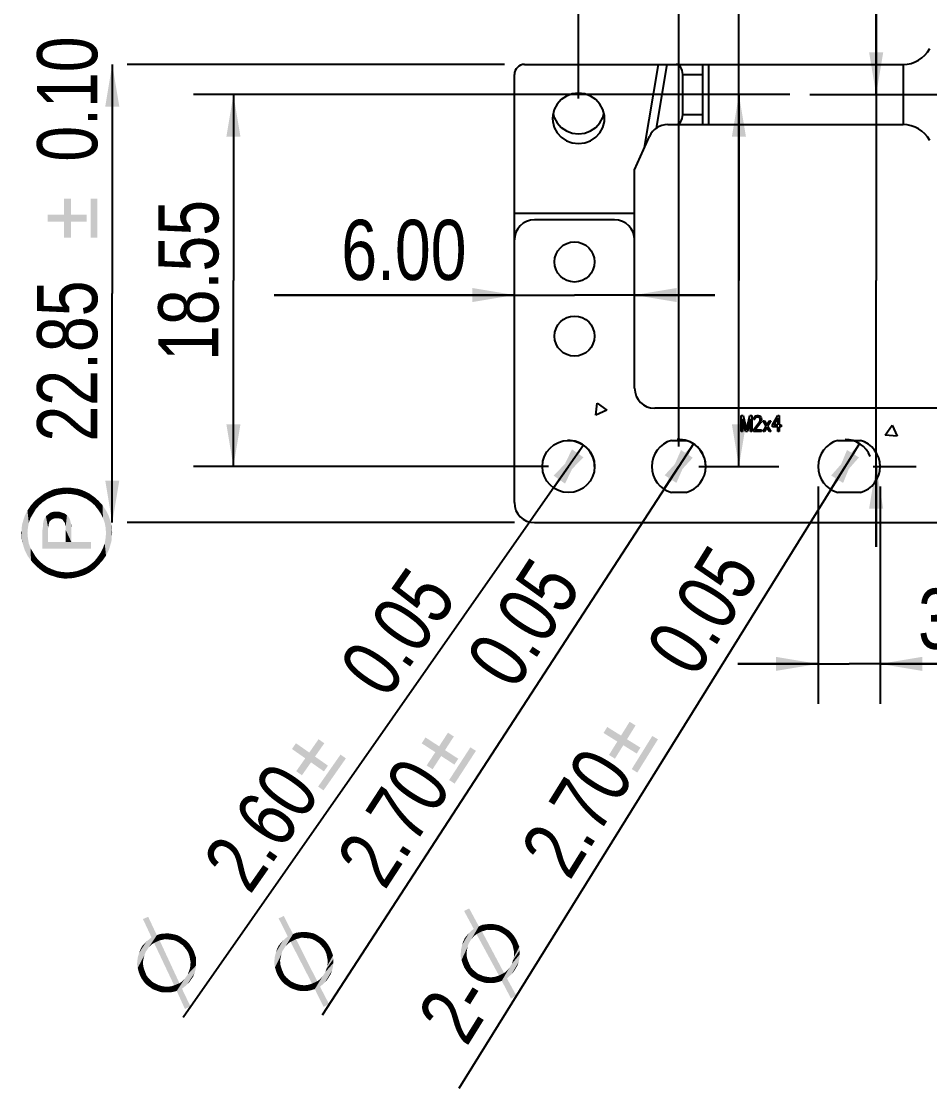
# Model space of a CAD drawing. Header units: millimetres. Extents: x 0 to 420, y 0 to 297.
# Drawn here: x 274.2 to 319.6, y 109.4 to 162.6 of the extents above; entities that cross this region are included whole.
import ezdxf
from ezdxf.enums import TextEntityAlignment as Align

# ---------------------------------------------------------------- set-up
doc = ezdxf.new("R2010")
doc.units = ezdxf.units.MM
doc.header["$LTSCALE"] = 23.1
doc.linetypes.add('CENTER', pattern=[0.6, 0.375, -0.075, 0.075, -0.075])
doc.layers.get('0').update_dxf_attribs({"linetype": 'CONTINUOUS'})
doc.layers.add('02___PRT_ALL_AXES', color=7, linetype='CONTINUOUS')
doc.layers.add('ASSEM_MEM', color=7, linetype='CONTINUOUS')
doc.styles.get("Standard").update_dxf_attribs({"font": 'txt', "width": 0.8})
doc.dimstyles.new('DIMSTYLE_1', dxfattribs={"dimtxt": 3, "dimasz": 2.1, "dimexe": 2, "dimexo": 1, "dimgap": 0.75, "dimtad": 1, "dimzin": 0, "dimdsep": 46, "dimtxsty": 'STANDARD', "dimblk": '_FILLED', "dimblk1": '_FILLED', "dimblk2": '_FILLED', "dimcen": 0.09, "dimazin": 0, "dimtol": 1, "dimtp": 0.05, "dimtm": 0.05, "dimtfac": 1, "dimtofl": 0, "dimtmove": 0, "dimatfit": 3, "dimldrblk": '_FILLED', "dimfxl": 1, "dimtolj": 1, "dimtzin": 0, "dimarcsym": 0})
doc.dimstyles.new('DIMSTYLE_2', dxfattribs={"dimtxt": 3, "dimasz": 2.1, "dimexe": 2, "dimexo": 1, "dimgap": 0.75, "dimtad": 1, "dimzin": 0, "dimdsep": 46, "dimtxsty": 'STANDARD', "dimblk": '_FILLED', "dimblk1": '_FILLED', "dimblk2": '_FILLED', "dimcen": 0.09, "dimazin": 0, "dimtp": 0.01, "dimtm": 0.01, "dimtfac": 1, "dimtofl": 0, "dimtmove": 0, "dimatfit": 3, "dimldrblk": '_FILLED', "dimfxl": 1, "dimtolj": 1, "dimtzin": 0, "dimarcsym": 0})
doc.dimstyles.new('DIMSTYLE_3', dxfattribs={"dimtxt": 3, "dimasz": 2.1, "dimexe": 2, "dimexo": 1, "dimgap": 0.75, "dimtad": 1, "dimzin": 0, "dimdsep": 46, "dimtxsty": 'STANDARD', "dimblk": '_FILLED', "dimblk1": '_FILLED', "dimblk2": '_FILLED', "dimcen": 0.09, "dimazin": 0, "dimtol": 1, "dimtp": 0.1, "dimtm": 0.1, "dimtfac": 1, "dimtofl": 0, "dimtmove": 0, "dimatfit": 3, "dimldrblk": '_FILLED', "dimfxl": 1, "dimtolj": 1, "dimtzin": 0, "dimarcsym": 0})
doc.dimstyles.new('DIMSTYLE_5', dxfattribs={"dimtxt": 3, "dimasz": 2.1, "dimexe": 2, "dimexo": 1, "dimtad": 1, "dimzin": 0, "dimdsep": 46, "dimtxsty": 'STANDARD', "dimblk": '_FILLED', "dimblk1": '_FILLED', "dimblk2": '_FILLED', "dimcen": 0.09, "dimazin": 0, "dimtol": 1, "dimtp": 0.05, "dimtm": 0.05, "dimtfac": 1, "dimtmove": 0, "dimatfit": 2, "dimldrblk": '_FILLED', "dimfxl": 1, "dimtolj": 1, "dimtzin": 0, "dimarcsym": 0})

# ---------------------------------------------------------------- blocks, each defined once
blk = doc.blocks.new('_FILLED')
at = {"color": 0, "linetype": 'BYBLOCK'}
blk.add_solid([(0, 0), (-1, 0.167), (-1, -0.167)], dxfattribs=at)
blk = doc.blocks.new('*D40')
at = {"color": 7, "linetype": 'CONTINUOUS'}
for p, q in [((302.289, 141.444), (301.544, 140.379)), ((301.544, 140.379), (282.307, 112.907)), ((300.798, 139.314), (301.544, 140.379))]:
    blk.add_line(p, q, dxfattribs=at)
at = {"color": 7, "linetype": 'CONTINUOUS', "xscale": 2.1, "yscale": 2.1, "zscale": 2.1}
for p, rotation in [((302.289, 141.444), 54.9996198081), ((300.798, 139.314), 234.9996198081)]:
    blk.add_blockref('_FILLED', p, dxfattribs=dict(at, rotation=rotation))
at = {"color": 7, "linetype": 'CONTINUOUS', "width": 0.8}
for s, p in [('0.05', (296.034, 133.818)), ('2.60', (289.229, 124.1))]:
    blk.add_text(s, height=3, rotation=54.9996, dxfattribs=at).set_placement(p, align=Align.RIGHT)
blk = doc.blocks.new('*D41')
at = {"color": 7, "linetype": 'CONTINUOUS'}
for p, q in [((307.78, 141.511), (307.044, 140.379)), ((307.044, 140.379), (289.243, 113.011)), ((306.307, 139.247), (307.044, 140.379))]:
    blk.add_line(p, q, dxfattribs=at)
at = {"color": 7, "linetype": 'CONTINUOUS', "xscale": 2.1, "yscale": 2.1, "zscale": 2.1}
for p, rotation in [((307.78, 141.511), 56.9590707944), ((306.307, 139.247), 236.9590707944)]:
    blk.add_blockref('_FILLED', p, dxfattribs=dict(at, rotation=rotation))
at = {"color": 7, "linetype": 'CONTINUOUS', "width": 0.8}
for s, p in [('0.05', (302.246, 134.379)), ('2.70', (295.777, 124.433))]:
    blk.add_text(s, height=3, rotation=56.9591, dxfattribs=at).set_placement(p, align=Align.RIGHT)
blk = doc.blocks.new('*D42')
at = {"color": 7, "linetype": 'CONTINUOUS'}
for p, q in [((316.056, 141.526), (315.344, 140.379)), ((315.344, 140.379), (296.067, 109.35)), ((314.631, 139.232), (315.344, 140.379))]:
    blk.add_line(p, q, dxfattribs=at)
at = {"color": 7, "linetype": 'CONTINUOUS', "xscale": 2.1, "yscale": 2.1, "zscale": 2.1}
for p, rotation in [((316.056, 141.526), 58.1492938046), ((314.631, 139.232), 238.1492938045)]:
    blk.add_blockref('_FILLED', p, dxfattribs=dict(at, rotation=rotation))
at = {"color": 7, "linetype": 'CONTINUOUS', "width": 0.8}
for s, p in [('0.05', (311.157, 135.061)), ('2.70', (304.896, 124.983)), ('2-', (297.963, 113.823))]:
    blk.add_text(s, height=3, rotation=58.1493, dxfattribs=at).set_placement(p, align=Align.RIGHT)
blk = doc.blocks.new('*D43')
at = {"color": 7, "linetype": 'CONTINUOUS'}
for p, q in [((313.994, 139.379), (313.994, 128.534)), ((317.094, 139.379), (317.094, 128.534)), ((313.994, 130.534), (309.994, 130.534)), ((309.994, 130.534), (315.544, 130.534)), ((328.587, 130.534), (315.544, 130.534)), ((317.094, 130.534), (328.587, 130.534))]:
    blk.add_line(p, q, dxfattribs=at)
at = {"color": 7, "linetype": 'CONTINUOUS', "xscale": 2.1, "yscale": 2.1, "zscale": 2.1}
blk.add_blockref('_FILLED', (313.994, 130.534), dxfattribs=at)
at = {"color": 7, "linetype": 'CONTINUOUS', "xscale": 2.1, "yscale": 2.1, "zscale": 2.1, "rotation": 180}
blk.add_blockref('_FILLED', (317.094, 130.534), dxfattribs=at)
at = {"color": 7, "linetype": 'CONTINUOUS', "insert": (318.987, 134.284), "char_height": 3, "width": 9.6, "attachment_point": 1, "line_spacing_factor": 0.9}
blk.add_mtext('3.10', dxfattribs=at)
blk = doc.blocks.new('*D44')
at = {"color": 7, "linetype": 'CONTINUOUS'}
for p, q in [((298.844, 148.929), (286.852, 148.929)), ((286.852, 148.929), (301.844, 148.929)), ((308.844, 148.929), (301.844, 148.929)), ((304.844, 148.929), (308.844, 148.929))]:
    blk.add_line(p, q, dxfattribs=at)
at = {"color": 7, "linetype": 'CONTINUOUS', "xscale": 2.1, "yscale": 2.1, "zscale": 2.1}
blk.add_blockref('_FILLED', (298.844, 148.929), dxfattribs=at)
at = {"color": 7, "linetype": 'CONTINUOUS', "xscale": 2.1, "yscale": 2.1, "zscale": 2.1, "rotation": 180}
blk.add_blockref('_FILLED', (304.844, 148.929), dxfattribs=at)
at = {"color": 7, "linetype": 'CONTINUOUS', "insert": (296.452, 152.679), "char_height": 3, "width": 9.6, "attachment_point": 3, "line_spacing_factor": 0.9}
blk.add_mtext('6.00', dxfattribs=at)
blk = doc.blocks.new('*D45')
at = {"color": 7, "linetype": 'CONTINUOUS'}
for p, q in [((278.777, 160.429), (278.777, 149.004)), ((298.344, 160.429), (279.527, 160.429)), ((278.777, 137.579), (278.777, 149.004)), ((298.844, 137.579), (279.527, 137.579))]:
    blk.add_line(p, q, dxfattribs=at)
at = {"color": 7, "linetype": 'CONTINUOUS', "xscale": 2.1, "yscale": 2.1, "zscale": 2.1}
for p, rotation in [((278.777, 160.429), 90), ((278.777, 137.579), 270)]:
    blk.add_blockref('_FILLED', p, dxfattribs=dict(at, rotation=rotation))
at = {"color": 7, "linetype": 'CONTINUOUS', "width": 0.8}
for s, p in [('0.10', (278.027, 158.702)), ('22.85', (278.027, 145.638))]:
    blk.add_text(s, height=3, rotation=90, dxfattribs=at).set_placement(p, align=Align.CENTER)
blk = doc.blocks.new('*D46')
at = {"color": 7, "linetype": 'CONTINUOUS'}
for p, q in [((312.583, 158.929), (282.822, 158.929)), ((284.822, 158.929), (284.822, 149.654)), ((284.822, 140.379), (284.822, 149.654)), ((300.544, 140.379), (282.822, 140.379))]:
    blk.add_line(p, q, dxfattribs=at)
at = {"color": 7, "linetype": 'CONTINUOUS', "xscale": 2.1, "yscale": 2.1, "zscale": 2.1}
for p, rotation in [((284.822, 158.929), 90), ((284.822, 140.379), 270)]:
    blk.add_blockref('_FILLED', p, dxfattribs=dict(at, rotation=rotation))
at = {"color": 7, "linetype": 'CONTINUOUS', "insert": (281.072, 149.654), "char_height": 3, "width": 12, "attachment_point": 2, "rotation": 90, "line_spacing_factor": 0.9}
blk.add_mtext('18.55', dxfattribs=at)
blk = doc.blocks.new('*D47')
at = {"color": 7, "linetype": 'CONTINUOUS'}
for p, q in [((302.044, 158.738), (302.044, 167.725)), ((307.044, 141.379), (307.044, 167.725)), ((304.544, 165.725), (274.739, 165.725)), ((302.044, 165.725), (304.544, 165.725)), ((307.044, 165.725), (304.544, 165.725))]:
    blk.add_line(p, q, dxfattribs=at)
at = {"color": 7, "linetype": 'CONTINUOUS', "xscale": 2.1, "yscale": 2.1, "zscale": 2.1, "rotation": 180}
blk.add_blockref('_FILLED', (302.044, 165.725), dxfattribs=at)
at = {"color": 7, "linetype": 'CONTINUOUS', "xscale": 2.1, "yscale": 2.1, "zscale": 2.1}
blk.add_blockref('_FILLED', (307.044, 165.725), dxfattribs=at)
at = {"color": 7, "linetype": 'CONTINUOUS', "width": 0.8}
for s, p in [('5.00', (287.965, 166.475)), ('0.05', (299.829, 166.475))]:
    blk.add_text(s, height=3, dxfattribs=at).set_placement(p, align=Align.RIGHT)
blk = doc.blocks.new('*D48')
at = {"color": 7, "linetype": 'CONTINUOUS'}
for p, q in [((310.047, 149.654), (310.047, 199.08)), ((312.583, 158.929), (308.047, 158.929)), ((310.047, 158.929), (310.047, 149.654)), ((310.047, 140.379), (310.047, 149.654)), ((308.044, 140.379), (312.047, 140.379))]:
    blk.add_line(p, q, dxfattribs=at)
at = {"color": 7, "linetype": 'CONTINUOUS', "xscale": 2.1, "yscale": 2.1, "zscale": 2.1}
for p, rotation in [((310.047, 158.929), 90), ((310.047, 140.379), 270)]:
    blk.add_blockref('_FILLED', p, dxfattribs=dict(at, rotation=rotation))
at = {"color": 7, "linetype": 'CONTINUOUS', "width": 0.8}
for s, p in [('0.05', (309.297, 189.48)), ('18.55', (309.297, 175.216))]:
    blk.add_text(s, height=3, rotation=90, dxfattribs=at).set_placement(p)
blk = doc.blocks.new('*D49')
at = {"color": 7, "linetype": 'CONTINUOUS'}
for p, q in [((316.896, 158.929), (316.896, 183.151)), ((316.896, 183.151), (316.896, 149.654)), ((316.896, 136.379), (316.896, 149.654)), ((316.744, 140.379), (318.896, 140.379)), ((316.896, 140.379), (316.896, 136.379))]:
    blk.add_line(p, q, dxfattribs=at)
at = {"color": 7, "linetype": 'CONTINUOUS', "xscale": 2.1, "yscale": 2.1, "zscale": 2.1}
for p, rotation in [((316.896, 158.929), 270), ((316.896, 140.379), 90)]:
    blk.add_blockref('_FILLED', p, dxfattribs=dict(at, rotation=rotation))
at = {"color": 7, "linetype": 'CONTINUOUS', "insert": (313.146, 171.151), "char_height": 3, "width": 12, "attachment_point": 1, "rotation": 90, "line_spacing_factor": 0.9}
blk.add_mtext('18.55', dxfattribs=at)
blk = doc.blocks.new('*D50')
at = {"color": 7, "linetype": 'CONTINUOUS'}
for p, q in [((323.181, 149.654), (323.181, 183.316)), ((323.181, 158.929), (323.181, 149.654)), ((323.181, 140.379), (323.181, 149.654)), ((322.044, 140.379), (325.181, 140.379))]:
    blk.add_line(p, q, dxfattribs=at)
at = {"color": 7, "linetype": 'CONTINUOUS', "xscale": 2.1, "yscale": 2.1, "zscale": 2.1}
for p, rotation in [((323.181, 158.929), 90), ((323.181, 140.379), 270)]:
    blk.add_blockref('_FILLED', p, dxfattribs=dict(at, rotation=rotation))
at = {"color": 7, "linetype": 'CONTINUOUS', "insert": (319.431, 171.316), "char_height": 3, "width": 12, "attachment_point": 1, "rotation": 90, "line_spacing_factor": 0.9}
blk.add_mtext('18.55', dxfattribs=at)

msp = doc.modelspace()

# ---------------------------------------------------------------- linework, layer by layer
at = {"color": 7, "linetype": 'CONTINUOUS'}
for centre, radius, start, end in [((301.544, 140.379), 1.3, 0, 92.5682), ((307.044, 140.379), 1.35, 0, 93.4879), ((315.344, 140.379), 1.35, 21.6204, 90)]:
    msp.add_arc(centre, radius, start, end, dxfattribs=at)
for points in [[(276.363, 152.93), (276.363, 153.74), (276.713, 151.791)], [(276.713, 152.58), (276.713, 151.791), (276.363, 153.74)], [(276.713, 152.93), (276.713, 152.58), (276.363, 153.74)], [(276.713, 152.93), (276.363, 153.74), (276.713, 153.74)], [(277.699, 153.74), (278.027, 151.791), (277.699, 151.791)], [(278.027, 151.791), (277.699, 153.74), (278.027, 153.74)], [(275.553, 152.93), (276.363, 152.58), (275.553, 152.58)], [(276.363, 152.58), (275.553, 152.93), (276.363, 152.93)], [(276.363, 152.58), (276.363, 152.93), (276.713, 151.791)], [(276.713, 152.93), (277.502, 152.58), (276.713, 152.58)], [(277.502, 152.58), (276.713, 152.93), (277.502, 152.93)], [(276.363, 152.58), (276.713, 151.791), (276.363, 151.791)], [(275.312, 138.601), (275.137, 138.842), (275.377, 139.017)], [(275.377, 139.017), (275.531, 138.754), (275.312, 138.601)], [(275.377, 139.017), (275.509, 139.083), (275.531, 138.754)], [(275.531, 138.754), (275.509, 139.083), (275.64, 139.148)], [(275.64, 139.148), (275.772, 138.864), (275.531, 138.754)], [(275.772, 138.864), (275.64, 139.148), (275.793, 139.214)], [(275.793, 139.214), (276.012, 138.951), (275.772, 138.864)], [(275.793, 139.214), (275.925, 139.258), (276.012, 138.951)], [(276.012, 138.951), (275.925, 139.258), (276.056, 139.28)], [(276.056, 139.28), (276.253, 138.995), (276.012, 138.951)], [(276.056, 139.28), (276.21, 139.302), (276.253, 138.995)], [(276.253, 138.995), (276.21, 139.302), (276.363, 139.324)], [(276.363, 139.324), (276.516, 139.017), (276.253, 138.995)], [(276.516, 139.017), (276.363, 139.324), (276.516, 139.324)], [(276.516, 139.324), (276.669, 139.324), (276.779, 138.995)], [(276.516, 139.324), (276.779, 138.995), (276.516, 139.017)], [(276.779, 138.995), (276.669, 139.324), (276.823, 139.302)], [(276.823, 139.302), (277.02, 138.951), (276.779, 138.995)], [(276.823, 139.302), (276.954, 139.28), (277.02, 138.951)], [(277.02, 138.951), (276.954, 139.28), (277.107, 139.258)], [(277.107, 139.258), (277.261, 138.864), (277.02, 138.951)], [(277.107, 139.258), (277.239, 139.214), (277.261, 138.864)], [(277.261, 138.864), (277.239, 139.214), (277.392, 139.148)], [(277.392, 139.148), (277.502, 138.754), (277.261, 138.864)], [(277.502, 138.754), (277.392, 139.148), (277.523, 139.083)], [(277.523, 139.083), (277.72, 138.601), (277.502, 138.754)], [(277.523, 139.083), (277.655, 139.017), (277.72, 138.601)], [(277.896, 138.448), (277.72, 138.601), (277.655, 139.017)], [(277.896, 138.448), (277.655, 139.017), (277.896, 138.842)], [(274.699, 137.813), (274.545, 138.185), (274.72, 138.448)], [(274.72, 138.448), (274.83, 138.032), (274.699, 137.813)], [(274.83, 138.032), (274.72, 138.448), (274.918, 138.667)], [(274.918, 138.667), (274.961, 138.251), (274.83, 138.032)], [(275.137, 138.448), (274.918, 138.667), (275.137, 138.842)], [(275.137, 138.448), (274.961, 138.251), (274.918, 138.667)], [(275.137, 138.842), (275.312, 138.601), (275.137, 138.448)], [(277.896, 138.842), (278.049, 138.251), (277.896, 138.448)], [(278.049, 138.251), (277.896, 138.842), (278.093, 138.667)], [(278.093, 138.667), (278.202, 138.032), (278.049, 138.251)], [(278.202, 138.032), (278.093, 138.667), (278.29, 138.448)], [(278.29, 138.448), (278.312, 137.813), (278.202, 138.032)], [(278.399, 137.572), (278.312, 137.813), (278.29, 138.448)], [(278.443, 137.331), (278.399, 137.572), (278.29, 138.448)], [(278.443, 137.331), (278.29, 138.448), (278.465, 138.185)], [(274.414, 136.192), (274.37, 137.791), (274.414, 137.922)], [(274.48, 136.061), (274.414, 137.922), (274.48, 138.054)], [(274.414, 137.922), (274.48, 136.061), (274.414, 136.192)], [(274.545, 137.068), (274.48, 138.054), (274.545, 138.185)], [(274.48, 138.054), (274.545, 135.929), (274.48, 136.061)], [(274.545, 137.068), (274.545, 135.929), (274.48, 138.054)], [(274.545, 138.185), (274.567, 137.331), (274.545, 137.068)], [(274.611, 137.572), (274.567, 137.331), (274.545, 138.185)], [(274.699, 137.813), (274.611, 137.572), (274.545, 138.185)], [(275.399, 137.791), (275.465, 137.9), (275.575, 136.608)], [(275.575, 137.331), (275.465, 137.9), (275.575, 137.988)], [(275.575, 137.221), (275.575, 136.608), (275.465, 137.9)], [(275.575, 137.331), (275.575, 137.221), (275.465, 137.9)], [(275.684, 137.659), (275.575, 137.988), (275.684, 138.075)], [(275.575, 137.988), (275.596, 137.419), (275.575, 137.331)], [(275.618, 137.55), (275.596, 137.419), (275.575, 137.988)], [(275.64, 137.616), (275.618, 137.55), (275.575, 137.988)], [(275.684, 137.659), (275.64, 137.616), (275.575, 137.988)], [(275.837, 137.769), (275.684, 138.075), (275.837, 138.119)], [(275.684, 138.075), (275.75, 137.725), (275.684, 137.659)], [(275.837, 137.769), (275.75, 137.725), (275.684, 138.075)], [(275.837, 138.119), (275.903, 137.791), (275.837, 137.769)], [(275.991, 137.791), (275.903, 137.791), (275.837, 138.119)], [(275.991, 137.791), (275.837, 138.119), (275.991, 138.119)], [(275.991, 138.119), (276.1, 137.791), (275.991, 137.791)], [(276.1, 137.791), (275.991, 138.119), (276.144, 138.119)], [(276.144, 138.119), (276.21, 137.769), (276.1, 137.791)], [(276.21, 137.769), (276.144, 138.119), (276.275, 138.075)], [(276.275, 138.075), (276.297, 137.725), (276.21, 137.769)], [(276.341, 137.659), (276.297, 137.725), (276.275, 138.075)], [(276.407, 137.572), (276.341, 137.659), (276.275, 138.075)], [(276.407, 137.572), (276.275, 138.075), (276.407, 138.032)], [(276.407, 138.032), (276.429, 137.484), (276.407, 137.572)], [(276.45, 137.375), (276.429, 137.484), (276.407, 138.032)], [(276.45, 137.375), (276.407, 138.032), (276.516, 137.944)], [(276.45, 137.375), (276.516, 137.944), (276.735, 136.608)], [(276.516, 137.944), (276.582, 137.878), (276.735, 136.608)], [(276.582, 137.878), (276.626, 137.813), (276.735, 136.608)], [(278.465, 138.185), (278.465, 137.068), (278.443, 137.331)], [(278.465, 137.068), (278.465, 138.185), (278.531, 136.061)], [(278.531, 136.061), (278.465, 138.185), (278.531, 138.054)], [(278.531, 138.054), (278.596, 136.192), (278.531, 136.061)], [(278.596, 136.192), (278.531, 138.054), (278.596, 137.922)], [(278.596, 137.922), (278.64, 136.324), (278.596, 136.192)], [(278.64, 136.324), (278.596, 137.922), (278.64, 137.791)], [(274.283, 136.608), (274.261, 137.353), (274.283, 137.506)], [(274.261, 137.221), (274.261, 137.353), (274.283, 136.608)], [(274.326, 136.477), (274.283, 137.506), (274.326, 137.659)], [(274.283, 137.506), (274.326, 136.477), (274.283, 136.608)], [(274.37, 136.324), (274.326, 137.659), (274.37, 137.791)], [(274.326, 137.659), (274.37, 136.324), (274.326, 136.477)], [(274.37, 137.791), (274.414, 136.192), (274.37, 136.324)], [(275.29, 137.2), (275.312, 137.353), (275.575, 136.608)], [(275.312, 137.484), (275.334, 137.594), (275.575, 136.608)], [(275.312, 137.353), (275.312, 137.484), (275.575, 136.608)], [(275.334, 137.594), (275.356, 137.703), (275.575, 136.608)], [(275.356, 137.703), (275.399, 137.791), (275.575, 136.608)], [(276.45, 137.221), (276.45, 137.375), (276.735, 136.608)], [(276.626, 137.813), (276.669, 137.725), (276.735, 136.608)], [(276.669, 137.725), (276.691, 137.638), (276.735, 136.608)], [(276.691, 137.638), (276.713, 137.55), (276.735, 136.608)], [(276.735, 137.221), (276.735, 136.608), (276.713, 137.55)], [(276.735, 137.353), (276.735, 137.221), (276.713, 137.55)], [(276.735, 137.353), (276.713, 137.55), (276.735, 137.462)], [(278.64, 137.791), (278.684, 136.477), (278.64, 136.324)], [(278.684, 136.477), (278.64, 137.791), (278.684, 137.659)], [(278.684, 137.659), (278.728, 136.608), (278.684, 136.477)], [(278.728, 136.608), (278.684, 137.659), (278.728, 137.506)], [(278.728, 137.506), (278.75, 136.762), (278.728, 136.608)], [(278.75, 136.915), (278.75, 136.762), (278.728, 137.506)], [(278.75, 137.221), (278.75, 136.915), (278.728, 137.506)], [(278.75, 137.221), (278.728, 137.506), (278.75, 137.353)], [(274.261, 136.915), (274.239, 137.068), (274.261, 137.221)], [(274.261, 136.915), (274.261, 137.221), (274.283, 136.608)], [(274.261, 136.915), (274.283, 136.608), (274.261, 136.762)], [(274.545, 135.929), (274.545, 137.068), (274.567, 136.805)], [(274.567, 136.805), (274.72, 135.689), (274.545, 135.929)], [(274.567, 136.805), (274.611, 136.543), (274.72, 135.689)], [(275.29, 136.28), (275.29, 137.2), (275.575, 136.608)], [(276.45, 136.608), (276.45, 137.221), (276.735, 136.608)], [(278.399, 136.543), (278.443, 136.805), (278.465, 135.929)], [(278.465, 135.929), (278.443, 136.805), (278.465, 137.068)], [(278.465, 137.068), (278.531, 136.061), (278.465, 135.929)], [(278.75, 137.221), (278.772, 137.068), (278.75, 136.915)], [(274.611, 136.543), (274.699, 136.302), (274.72, 135.689)], [(274.72, 135.689), (274.699, 136.302), (274.83, 136.083)], [(275.575, 136.608), (277.72, 136.28), (275.29, 136.28)], [(275.575, 136.608), (276.45, 136.608), (277.72, 136.28)], [(276.45, 136.608), (276.735, 136.608), (277.72, 136.28)], [(277.72, 136.28), (276.735, 136.608), (277.72, 136.608)], [(278.29, 135.689), (278.202, 136.083), (278.312, 136.302)], [(278.312, 136.302), (278.465, 135.929), (278.29, 135.689)], [(278.312, 136.302), (278.399, 136.543), (278.465, 135.929)], [(274.83, 136.083), (274.918, 135.47), (274.72, 135.689)], [(274.918, 135.47), (274.83, 136.083), (274.961, 135.864)], [(274.961, 135.864), (275.137, 135.273), (274.918, 135.47)], [(275.137, 135.273), (274.961, 135.864), (275.137, 135.667)], [(277.896, 135.667), (278.049, 135.864), (278.093, 135.47)], [(278.093, 135.47), (278.049, 135.864), (278.202, 136.083)], [(278.202, 136.083), (278.29, 135.689), (278.093, 135.47)], [(275.137, 135.667), (275.312, 135.513), (275.377, 135.097)], [(275.137, 135.667), (275.377, 135.097), (275.137, 135.273)], [(275.509, 135.032), (275.377, 135.097), (275.312, 135.513)], [(275.509, 135.032), (275.312, 135.513), (275.531, 135.36)], [(275.531, 135.36), (275.64, 134.966), (275.509, 135.032)], [(275.64, 134.966), (275.531, 135.36), (275.772, 135.251)], [(275.772, 135.251), (275.793, 134.922), (275.64, 134.966)], [(275.925, 134.878), (275.793, 134.922), (275.772, 135.251)], [(275.925, 134.878), (275.772, 135.251), (276.012, 135.163)], [(277.107, 134.878), (277.02, 135.163), (277.261, 135.251)], [(277.261, 135.251), (277.392, 134.966), (277.107, 134.878)], [(277.392, 134.966), (277.261, 135.251), (277.502, 135.36)], [(277.502, 135.36), (277.655, 135.097), (277.392, 134.966)], [(277.655, 135.097), (277.502, 135.36), (277.72, 135.513)], [(277.72, 135.513), (277.896, 135.273), (277.655, 135.097)], [(277.896, 135.273), (277.72, 135.513), (277.896, 135.667)], [(277.896, 135.667), (278.093, 135.47), (277.896, 135.273)], [(276.012, 135.163), (276.056, 134.835), (275.925, 134.878)], [(276.21, 134.813), (276.056, 134.835), (276.012, 135.163)], [(276.21, 134.813), (276.012, 135.163), (276.253, 135.119)], [(276.253, 135.119), (276.363, 134.791), (276.21, 134.813)], [(276.516, 134.791), (276.363, 134.791), (276.253, 135.119)], [(276.516, 134.791), (276.253, 135.119), (276.516, 135.097)], [(276.516, 135.097), (276.779, 135.119), (276.823, 134.813)], [(276.516, 135.097), (276.823, 134.813), (276.516, 134.791)], [(276.823, 134.813), (276.779, 135.119), (277.02, 135.163)], [(277.02, 135.163), (277.107, 134.878), (276.823, 134.813)], [(303.476, 127.387), (303.979, 126.661), (303.291, 127.089)], [(303.979, 126.661), (303.476, 127.387), (304.164, 126.959)], [(304.164, 126.959), (304.592, 127.647), (303.861, 125.807)], [(304.277, 126.477), (303.861, 125.807), (304.592, 127.647)], [(304.462, 126.774), (304.277, 126.477), (304.592, 127.647)], [(304.462, 126.774), (304.592, 127.647), (304.889, 127.462)], [(288.607, 126.112), (289.071, 126.776), (288.241, 124.979)], [(288.693, 125.624), (288.241, 124.979), (289.071, 126.776)], [(288.894, 125.911), (288.693, 125.624), (289.071, 126.776)], [(288.894, 125.911), (289.071, 126.776), (289.358, 126.575)], [(294.408, 126.866), (294.896, 126.13), (294.217, 126.572)], [(294.896, 126.13), (294.408, 126.866), (295.087, 126.424)], [(295.087, 126.424), (295.529, 127.103), (294.76, 125.278)], [(295.189, 125.939), (294.76, 125.278), (295.529, 127.103)], [(295.381, 126.233), (295.189, 125.939), (295.529, 127.103)], [(295.381, 126.233), (295.529, 127.103), (295.822, 126.912)], [(303.979, 126.661), (304.164, 126.959), (303.861, 125.807)], [(304.462, 126.774), (304.947, 126.061), (304.277, 126.477)], [(304.947, 126.061), (304.462, 126.774), (305.131, 126.358)], [(305.726, 126.942), (304.977, 125.114), (304.698, 125.287)], [(304.977, 125.114), (305.726, 126.942), (306.005, 126.769)], [(287.943, 126.577), (288.406, 125.825), (287.742, 126.29)], [(288.406, 125.825), (287.943, 126.577), (288.607, 126.112)], [(294.896, 126.13), (295.087, 126.424), (294.76, 125.278)], [(295.381, 126.233), (295.85, 125.509), (295.189, 125.939)], [(295.85, 125.509), (295.381, 126.233), (296.041, 125.803)], [(296.648, 126.375), (295.861, 124.562), (295.586, 124.741)], [(295.861, 124.562), (296.648, 126.375), (296.924, 126.196)], [(303.979, 126.661), (303.861, 125.807), (303.563, 125.992)], [(288.406, 125.825), (288.241, 124.979), (287.954, 125.18)], [(288.406, 125.825), (288.607, 126.112), (288.241, 124.979)], [(288.894, 125.911), (289.338, 125.172), (288.693, 125.624)], [(289.338, 125.172), (288.894, 125.911), (289.539, 125.459)], [(290.166, 126.01), (289.317, 124.225), (289.048, 124.414)], [(289.317, 124.225), (290.166, 126.01), (290.435, 125.822)], [(294.896, 126.13), (294.76, 125.278), (294.466, 125.469)], [(296.59, 118.336), (296.811, 117.323), (296.333, 118.213)], [(296.811, 117.323), (296.59, 118.336), (297.069, 117.446)], [(280.571, 117.919), (280.735, 116.895), (280.307, 117.81)], [(280.735, 116.895), (280.571, 117.919), (280.999, 117.004)], [(287.336, 117.96), (287.535, 116.942), (287.076, 117.842)], [(287.535, 116.942), (287.336, 117.96), (287.795, 117.061)], [(287.672, 116.671), (287.795, 117.061), (287.971, 117.129)], [(287.672, 116.671), (287.971, 117.129), (287.944, 116.807)], [(288.065, 116.833), (287.944, 116.807), (288.14, 117.15)], [(287.971, 117.129), (288.14, 117.15), (287.944, 116.807)], [(288.065, 116.833), (288.14, 117.15), (288.31, 117.17)], [(288.31, 117.17), (288.198, 116.877), (288.065, 116.833)], [(288.198, 116.877), (288.31, 117.17), (288.486, 117.16)], [(288.486, 117.16), (288.326, 116.872), (288.198, 116.877)], [(288.472, 116.856), (288.326, 116.872), (288.486, 117.16)], [(288.472, 116.856), (288.486, 117.16), (288.651, 117.131)], [(288.651, 117.131), (288.599, 116.851), (288.472, 116.856)], [(288.599, 116.851), (288.651, 117.131), (288.833, 117.091)], [(297.069, 117.446), (296.163, 115.947), (296.169, 116.123)], [(296.556, 116.579), (296.163, 115.947), (297.069, 117.446)], [(297.069, 117.446), (296.169, 116.123), (296.811, 117.323)], [(296.811, 117.323), (296.169, 116.123), (296.187, 116.318)], [(296.187, 116.318), (296.693, 117.216), (296.811, 117.323)], [(296.693, 117.216), (296.187, 116.318), (296.236, 116.52)], [(296.236, 116.52), (296.575, 117.109), (296.693, 117.216)], [(296.476, 116.99), (296.575, 117.109), (296.236, 116.52)], [(296.637, 116.709), (296.556, 116.579), (297.069, 117.446)], [(296.706, 116.821), (296.637, 116.709), (297.069, 117.446)], [(296.782, 116.903), (296.706, 116.821), (297.069, 117.446)], [(296.859, 116.984), (296.782, 116.903), (297.069, 117.446)], [(296.954, 117.054), (296.859, 116.984), (297.069, 117.446)], [(296.954, 117.054), (297.069, 117.446), (297.243, 117.519)], [(296.954, 117.054), (297.243, 117.519), (297.223, 117.196)], [(297.223, 117.196), (298.071, 114.993), (296.954, 117.054)], [(297.343, 117.224), (297.223, 117.196), (297.412, 117.543)], [(297.243, 117.519), (297.412, 117.543), (297.223, 117.196)], [(298.071, 114.993), (297.223, 117.196), (298.328, 115.117)], [(297.343, 117.224), (297.412, 117.543), (297.581, 117.566)], [(297.581, 117.566), (297.475, 117.271), (297.343, 117.224)], [(297.475, 117.271), (297.581, 117.566), (297.758, 117.56)], [(297.758, 117.56), (297.603, 117.269), (297.475, 117.271)], [(297.749, 117.256), (297.603, 117.269), (297.758, 117.56)], [(297.749, 117.256), (297.758, 117.56), (297.923, 117.535)], [(297.923, 117.535), (297.877, 117.254), (297.749, 117.256)], [(297.877, 117.254), (297.923, 117.535), (298.106, 117.498)], [(298.106, 117.498), (298.012, 117.222), (297.877, 117.254)], [(298.012, 117.222), (298.106, 117.498), (298.266, 117.424)], [(298.266, 117.424), (298.153, 117.159), (298.012, 117.222)], [(298.265, 117.09), (298.153, 117.159), (298.266, 117.424)], [(298.265, 117.09), (298.266, 117.424), (298.415, 117.332)], [(298.415, 117.332), (298.395, 117.009), (298.265, 117.09)], [(298.395, 117.009), (298.415, 117.332), (298.583, 117.228)], [(298.583, 117.228), (298.502, 116.891), (298.395, 117.009)], [(298.502, 116.891), (298.583, 117.228), (298.727, 117.087)], [(280.999, 117.004), (280.012, 115.557), (280.028, 115.732)], [(280.439, 116.166), (280.012, 115.557), (280.999, 117.004)], [(280.999, 117.004), (280.028, 115.732), (280.735, 116.895)], [(280.735, 116.895), (280.028, 115.732), (280.057, 115.926)], [(280.057, 115.926), (280.612, 116.794), (280.735, 116.895)], [(280.612, 116.794), (280.057, 115.926), (280.116, 116.125)], [(280.116, 116.125), (280.488, 116.694), (280.612, 116.794)], [(280.382, 116.581), (280.488, 116.694), (280.116, 116.125)], [(280.382, 116.581), (280.116, 116.125), (280.181, 116.294)], [(280.181, 116.294), (280.276, 116.468), (280.382, 116.581)], [(280.527, 116.292), (280.439, 116.166), (280.999, 117.004)], [(280.603, 116.4), (280.527, 116.292), (280.999, 117.004)], [(280.683, 116.477), (280.603, 116.4), (280.999, 117.004)], [(280.764, 116.554), (280.683, 116.477), (280.999, 117.004)], [(280.863, 116.618), (280.764, 116.554), (280.999, 117.004)], [(280.863, 116.618), (280.999, 117.004), (281.177, 117.067)], [(280.863, 116.618), (281.177, 117.067), (281.139, 116.746)], [(281.139, 116.746), (281.865, 114.5), (280.863, 116.618)], [(281.261, 116.767), (281.139, 116.746), (281.347, 117.081)], [(281.177, 117.067), (281.347, 117.081), (281.139, 116.746)], [(281.865, 114.5), (281.139, 116.746), (282.129, 114.609)], [(281.261, 116.767), (281.347, 117.081), (281.518, 117.096)], [(281.518, 117.096), (281.396, 116.807), (281.261, 116.767)], [(281.396, 116.807), (281.518, 117.096), (281.693, 117.079)], [(281.693, 117.079), (281.523, 116.798), (281.396, 116.807)], [(281.668, 116.776), (281.523, 116.798), (281.693, 117.079)], [(281.668, 116.776), (281.693, 117.079), (281.857, 117.045)], [(281.857, 117.045), (281.796, 116.767), (281.668, 116.776)], [(281.796, 116.767), (281.857, 117.045), (282.038, 116.999)], [(282.038, 116.999), (281.928, 116.728), (281.796, 116.767)], [(281.928, 116.728), (282.038, 116.999), (282.194, 116.916)], [(282.194, 116.916), (282.066, 116.658), (281.928, 116.728)], [(282.174, 116.582), (282.066, 116.658), (282.194, 116.916)], [(282.174, 116.582), (282.194, 116.916), (282.337, 116.816)], [(282.337, 116.816), (282.3, 116.494), (282.174, 116.582)], [(282.3, 116.494), (282.337, 116.816), (282.499, 116.703)], [(282.499, 116.703), (282.4, 116.371), (282.3, 116.494)], [(282.4, 116.371), (282.499, 116.703), (282.635, 116.554)], [(287.795, 117.061), (286.858, 115.58), (286.869, 115.756)], [(287.264, 116.204), (286.858, 115.58), (287.795, 117.061)], [(287.795, 117.061), (286.869, 115.756), (287.535, 116.942)], [(287.535, 116.942), (286.869, 115.756), (286.891, 115.951)], [(286.891, 115.951), (287.415, 116.838), (287.535, 116.942)], [(287.415, 116.838), (286.891, 115.951), (286.943, 116.152)], [(286.943, 116.152), (287.295, 116.733), (287.415, 116.838)], [(287.193, 116.617), (287.295, 116.733), (286.943, 116.152)], [(287.193, 116.617), (286.943, 116.152), (287.002, 116.323)], [(287.002, 116.323), (287.091, 116.5), (287.193, 116.617)], [(287.348, 116.333), (287.264, 116.204), (287.795, 117.061)], [(287.42, 116.443), (287.348, 116.333), (287.795, 117.061)], [(287.498, 116.523), (287.42, 116.443), (287.795, 117.061)], [(287.576, 116.603), (287.498, 116.523), (287.795, 117.061)], [(287.672, 116.671), (287.576, 116.603), (287.795, 117.061)], [(287.944, 116.807), (288.746, 114.587), (287.672, 116.671)], [(288.746, 114.587), (287.944, 116.807), (289.006, 114.706)], [(288.833, 117.091), (288.733, 116.816), (288.599, 116.851)], [(288.733, 116.816), (288.833, 117.091), (288.992, 117.014)], [(288.992, 117.014), (288.874, 116.751), (288.733, 116.816)], [(288.984, 116.679), (288.874, 116.751), (288.992, 117.014)], [(288.984, 116.679), (288.992, 117.014), (289.139, 116.918)], [(289.139, 116.918), (289.112, 116.596), (288.984, 116.679)], [(289.112, 116.596), (289.139, 116.918), (289.304, 116.811)], [(289.304, 116.811), (289.217, 116.475), (289.112, 116.596)], [(289.217, 116.475), (289.304, 116.811), (289.446, 116.666)], [(289.446, 116.666), (289.322, 116.355), (289.217, 116.475)], [(289.322, 116.355), (289.446, 116.666), (289.557, 116.516)], [(296.556, 116.579), (296.205, 115.766), (296.163, 115.947)], [(296.556, 116.579), (296.512, 116.426), (296.205, 115.766)], [(296.476, 116.99), (296.236, 116.52), (296.291, 116.692)], [(296.291, 116.692), (296.376, 116.871), (296.476, 116.99)], [(298.727, 117.087), (298.609, 116.773), (298.502, 116.891)], [(298.609, 116.773), (298.727, 117.087), (298.841, 116.938)], [(298.841, 116.938), (298.686, 116.648), (298.609, 116.773)], [(298.752, 116.504), (298.686, 116.648), (298.841, 116.938)], [(298.752, 116.504), (298.841, 116.938), (298.944, 116.771)], [(298.944, 116.771), (298.787, 116.353), (298.752, 116.504)], [(298.787, 116.353), (298.944, 116.771), (299.016, 116.598)], [(299.016, 116.598), (298.822, 116.202), (298.787, 116.353)], [(298.827, 116.045), (298.822, 116.202), (299.016, 116.598)], [(298.827, 116.045), (299.016, 116.598), (299.088, 116.424)], [(280.439, 116.166), (280.045, 115.374), (280.012, 115.557)], [(280.439, 116.166), (280.387, 116.016), (280.045, 115.374)], [(282.635, 116.554), (282.501, 116.247), (282.4, 116.371)], [(282.501, 116.247), (282.635, 116.554), (282.741, 116.399)], [(282.741, 116.399), (282.57, 116.118), (282.501, 116.247)], [(282.628, 115.971), (282.57, 116.118), (282.741, 116.399)], [(282.628, 115.971), (282.741, 116.399), (282.834, 116.227)], [(282.834, 116.227), (282.655, 115.818), (282.628, 115.971)], [(282.655, 115.818), (282.834, 116.227), (282.897, 116.049)], [(282.897, 116.049), (282.682, 115.666), (282.655, 115.818)], [(282.678, 115.508), (282.682, 115.666), (282.897, 116.049)], [(282.678, 115.508), (282.897, 116.049), (282.96, 115.872)], [(287.264, 116.204), (286.897, 115.398), (286.858, 115.58)], [(287.264, 116.204), (287.217, 116.052), (286.897, 115.398)], [(287.217, 116.052), (287.183, 115.918), (286.897, 115.398)], [(289.557, 116.516), (289.396, 116.228), (289.322, 116.355)], [(289.458, 116.083), (289.396, 116.228), (289.557, 116.516)], [(289.458, 116.083), (289.557, 116.516), (289.656, 116.347)], [(289.656, 116.347), (289.49, 115.932), (289.458, 116.083)], [(289.49, 115.932), (289.656, 116.347), (289.725, 116.171)], [(289.725, 116.171), (289.522, 115.78), (289.49, 115.932)], [(289.524, 115.623), (289.522, 115.78), (289.725, 116.171)], [(289.524, 115.623), (289.725, 116.171), (289.793, 115.996)], [(296.512, 116.426), (296.48, 116.291), (296.205, 115.766)], [(296.205, 115.766), (296.48, 116.291), (296.455, 116.126)], [(296.455, 116.126), (296.266, 115.573), (296.205, 115.766)], [(296.455, 116.126), (296.46, 115.969), (296.266, 115.573)], [(299.113, 116.048), (298.213, 114.724), (298.726, 115.592)], [(298.213, 114.724), (299.113, 116.048), (298.471, 114.848)], [(298.471, 114.848), (299.113, 116.048), (299.095, 115.853)], [(299.101, 116.236), (298.726, 115.592), (298.77, 115.745)], [(298.726, 115.592), (299.101, 116.236), (299.113, 116.048)], [(298.77, 115.745), (298.814, 115.898), (299.088, 116.424)], [(298.77, 115.745), (299.088, 116.424), (299.101, 116.236)], [(299.088, 116.424), (298.814, 115.898), (298.827, 116.045)], [(280.387, 116.016), (280.348, 115.883), (280.045, 115.374)], [(280.045, 115.374), (280.348, 115.883), (280.314, 115.72)], [(280.314, 115.72), (280.095, 115.178), (280.045, 115.374)], [(280.314, 115.72), (280.31, 115.562), (280.095, 115.178)], [(280.095, 115.178), (280.31, 115.562), (280.337, 115.409)], [(282.962, 115.683), (282.552, 115.061), (282.604, 115.212)], [(282.552, 115.061), (282.962, 115.683), (282.963, 115.495)], [(282.604, 115.212), (282.656, 115.362), (282.96, 115.872)], [(282.604, 115.212), (282.96, 115.872), (282.962, 115.683)], [(282.96, 115.872), (282.656, 115.362), (282.678, 115.508)], [(286.897, 115.398), (287.183, 115.918), (287.154, 115.754)], [(287.154, 115.754), (286.954, 115.205), (286.897, 115.398)], [(287.154, 115.754), (287.156, 115.596), (286.954, 115.205)], [(286.954, 115.205), (287.156, 115.596), (287.188, 115.444)], [(289.81, 115.62), (288.883, 114.316), (289.414, 115.172)], [(288.883, 114.316), (289.81, 115.62), (289.143, 114.434)], [(289.143, 114.434), (289.81, 115.62), (289.788, 115.425)], [(289.802, 115.808), (289.414, 115.172), (289.461, 115.324)], [(289.414, 115.172), (289.802, 115.808), (289.81, 115.62)], [(289.461, 115.324), (289.508, 115.477), (289.793, 115.996)], [(289.461, 115.324), (289.793, 115.996), (289.802, 115.808)], [(289.793, 115.996), (289.508, 115.477), (289.524, 115.623)], [(296.266, 115.573), (296.46, 115.969), (296.495, 115.818)], [(296.495, 115.818), (296.338, 115.4), (296.266, 115.573)], [(296.338, 115.4), (296.495, 115.818), (296.542, 115.686)], [(296.542, 115.686), (296.441, 115.233), (296.338, 115.4)], [(296.542, 115.686), (296.607, 115.542), (296.441, 115.233)], [(296.441, 115.233), (296.607, 115.542), (296.673, 115.398)], [(298.645, 115.461), (298.726, 115.592), (298.213, 114.724)], [(299.095, 115.853), (298.589, 114.955), (298.471, 114.848)], [(298.589, 114.955), (299.095, 115.853), (299.058, 115.669)], [(299.058, 115.669), (298.707, 115.062), (298.589, 114.955)], [(298.806, 115.181), (298.707, 115.062), (299.058, 115.669)], [(298.887, 115.311), (298.806, 115.181), (299.058, 115.669)], [(298.887, 115.311), (299.058, 115.669), (298.991, 115.479)], [(280.337, 115.409), (280.157, 115), (280.095, 115.178)], [(280.157, 115), (280.337, 115.409), (280.376, 115.275)], [(280.376, 115.275), (280.251, 114.828), (280.157, 115)], [(280.376, 115.275), (280.434, 115.128), (280.251, 114.828)], [(280.251, 114.828), (280.434, 115.128), (280.491, 114.981)], [(280.491, 114.981), (280.357, 114.674), (280.251, 114.828)], [(280.357, 114.674), (280.491, 114.981), (280.592, 114.857)], [(282.963, 115.495), (281.993, 114.223), (282.552, 115.061)], [(281.993, 114.223), (282.963, 115.495), (282.256, 114.333)], [(282.464, 114.935), (282.552, 115.061), (281.993, 114.223)], [(282.256, 114.333), (282.963, 115.495), (282.935, 115.301)], [(282.935, 115.301), (282.38, 114.433), (282.256, 114.333)], [(282.38, 114.433), (282.935, 115.301), (282.888, 115.12)], [(282.888, 115.12), (282.504, 114.534), (282.38, 114.433)], [(282.61, 114.647), (282.504, 114.534), (282.888, 115.12)], [(282.698, 114.772), (282.61, 114.647), (282.888, 115.12)], [(282.698, 114.772), (282.888, 115.12), (282.811, 114.934)], [(287.188, 115.444), (287.023, 115.029), (286.954, 115.205)], [(287.023, 115.029), (287.188, 115.444), (287.232, 115.311)], [(287.232, 115.311), (287.122, 114.86), (287.023, 115.029)], [(287.232, 115.311), (287.294, 115.166), (287.122, 114.86)], [(287.122, 114.86), (287.294, 115.166), (287.357, 115.021)], [(287.357, 115.021), (287.233, 114.71), (287.122, 114.86)], [(287.233, 114.71), (287.357, 115.021), (287.461, 114.901)], [(289.33, 115.043), (289.414, 115.172), (288.883, 114.316)], [(289.271, 114.952), (289.33, 115.043), (288.883, 114.316)], [(289.788, 115.425), (289.263, 114.538), (289.143, 114.434)], [(289.263, 114.538), (289.788, 115.425), (289.747, 115.242)], [(289.747, 115.242), (289.384, 114.643), (289.263, 114.538)], [(289.485, 114.76), (289.384, 114.643), (289.747, 115.242)], [(289.569, 114.888), (289.485, 114.76), (289.747, 115.242)], [(289.569, 114.888), (289.747, 115.242), (289.676, 115.053)], [(296.673, 115.398), (296.555, 115.084), (296.441, 115.233)], [(296.555, 115.084), (296.673, 115.398), (296.78, 115.28)], [(296.78, 115.28), (296.699, 114.943), (296.555, 115.084)], [(296.699, 114.943), (296.78, 115.28), (296.898, 115.181)], [(296.898, 115.181), (296.867, 114.839), (296.699, 114.943)], [(296.867, 114.839), (296.898, 115.181), (297.017, 115.081)], [(297.017, 115.081), (297.016, 114.747), (296.867, 114.839)], [(297.017, 115.081), (297.14, 115.03), (297.016, 114.747)], [(297.016, 114.747), (297.14, 115.03), (297.282, 114.968)], [(297.939, 114.947), (298.071, 114.993), (297.87, 114.628)], [(298.051, 114.671), (297.87, 114.628), (298.071, 114.993)], [(298.328, 115.117), (298.051, 114.671), (298.071, 114.993)], [(298.328, 115.117), (298.213, 114.724), (298.051, 114.671)], [(298.588, 115.368), (298.645, 115.461), (298.213, 114.724)], [(298.5, 115.268), (298.588, 115.368), (298.213, 114.724)], [(298.423, 115.187), (298.5, 115.268), (298.213, 114.724)], [(298.328, 115.117), (298.423, 115.187), (298.213, 114.724)], [(280.592, 114.857), (280.493, 114.525), (280.357, 114.674)], [(280.493, 114.525), (280.592, 114.857), (280.705, 114.751)], [(280.705, 114.751), (280.654, 114.412), (280.493, 114.525)], [(280.654, 114.412), (280.705, 114.751), (280.818, 114.645)], [(280.818, 114.645), (280.798, 114.311), (280.654, 114.412)], [(280.818, 114.645), (280.938, 114.588), (280.798, 114.311)], [(280.798, 114.311), (280.938, 114.588), (281.076, 114.518)], [(281.076, 114.518), (280.966, 114.247), (280.798, 114.311)], [(280.966, 114.247), (281.076, 114.518), (281.209, 114.478)], [(281.209, 114.478), (281.135, 114.182), (280.966, 114.247)], [(281.135, 114.182), (281.209, 114.478), (281.323, 114.451)], [(281.323, 114.451), (281.298, 114.148), (281.135, 114.182)], [(281.323, 114.451), (281.469, 114.43), (281.298, 114.148)], [(281.487, 114.15), (281.609, 114.439), (281.731, 114.46)], [(281.731, 114.46), (281.645, 114.146), (281.487, 114.15)], [(281.731, 114.46), (281.865, 114.5), (281.645, 114.146)], [(281.828, 114.179), (281.645, 114.146), (281.865, 114.5)], [(282.129, 114.609), (281.828, 114.179), (281.865, 114.5)], [(282.129, 114.609), (281.993, 114.223), (281.828, 114.179)], [(282.402, 114.846), (282.464, 114.935), (281.993, 114.223)], [(282.308, 114.751), (282.402, 114.846), (281.993, 114.223)], [(282.228, 114.674), (282.308, 114.751), (281.993, 114.223)], [(282.129, 114.609), (282.228, 114.674), (281.993, 114.223)], [(287.461, 114.901), (287.374, 114.566), (287.233, 114.71)], [(287.374, 114.566), (287.461, 114.901), (287.578, 114.799)], [(287.578, 114.799), (287.539, 114.458), (287.374, 114.566)], [(287.539, 114.458), (287.578, 114.799), (287.694, 114.697)], [(287.694, 114.697), (287.686, 114.363), (287.539, 114.458)], [(287.694, 114.697), (287.816, 114.644), (287.686, 114.363)], [(287.686, 114.363), (287.816, 114.644), (287.957, 114.578)], [(287.957, 114.578), (287.857, 114.304), (287.686, 114.363)], [(287.857, 114.304), (287.957, 114.578), (288.091, 114.543)], [(288.091, 114.543), (288.028, 114.245), (287.857, 114.304)], [(288.028, 114.245), (288.091, 114.543), (288.207, 114.52)], [(288.207, 114.52), (288.192, 114.217), (288.028, 114.245)], [(288.207, 114.52), (288.353, 114.504), (288.192, 114.217)], [(288.192, 114.217), (288.353, 114.504), (288.492, 114.518)], [(288.492, 114.518), (288.38, 114.225), (288.192, 114.217)], [(288.38, 114.225), (288.492, 114.518), (288.613, 114.543)], [(288.613, 114.543), (288.538, 114.227), (288.38, 114.225)], [(288.613, 114.543), (288.746, 114.587), (288.538, 114.227)], [(288.72, 114.265), (288.538, 114.227), (288.746, 114.587)], [(289.006, 114.706), (288.72, 114.265), (288.746, 114.587)], [(289.006, 114.706), (288.883, 114.316), (288.72, 114.265)], [(289.181, 114.853), (289.271, 114.952), (288.883, 114.316)], [(289.103, 114.774), (289.181, 114.853), (288.883, 114.316)], [(289.006, 114.706), (289.103, 114.774), (288.883, 114.316)], [(297.282, 114.968), (297.187, 114.692), (297.016, 114.747)], [(297.187, 114.692), (297.282, 114.968), (297.417, 114.936)], [(297.417, 114.936), (297.359, 114.636), (297.187, 114.692)], [(297.359, 114.636), (297.417, 114.936), (297.533, 114.915)], [(297.533, 114.915), (297.524, 114.611), (297.359, 114.636)], [(297.524, 114.611), (297.679, 114.902), (297.818, 114.918)], [(297.818, 114.918), (297.712, 114.623), (297.524, 114.611)], [(297.533, 114.915), (297.679, 114.902), (297.524, 114.611)], [(297.712, 114.623), (297.818, 114.918), (297.939, 114.947)], [(297.939, 114.947), (297.87, 114.628), (297.712, 114.623)], [(298.471, 114.848), (298.673, 113.846), (298.213, 114.724)], [(298.673, 113.846), (298.471, 114.848), (298.942, 113.988)], [(281.298, 114.148), (281.469, 114.43), (281.609, 114.439)], [(281.609, 114.439), (281.487, 114.15), (281.298, 114.148)], [(282.256, 114.333), (282.403, 113.321), (281.993, 114.223)], [(282.403, 113.321), (282.256, 114.333), (282.68, 113.448)], [(289.143, 114.434), (289.324, 113.428), (288.883, 114.316)], [(289.324, 113.428), (289.143, 114.434), (289.596, 113.564)]]:
    msp.add_solid(points, dxfattribs=at)
at = {"layer": '02___PRT_ALL_AXES', "color": 7, "linetype": 'CENTER'}
msp.add_line((313.583, 158.929), (344.898, 158.929), dxfattribs=at)
at = {"layer": 'ASSEM_MEM', "color": 7, "linetype": 'CONTINUOUS'}
for p, q in [((299.344, 160.429), (318.244, 160.429)), ((305.334, 156.283), (306.027, 160.429)), ((305.935, 157.258), (306.464, 160.429)), ((308.244, 157.429), (308.244, 160.429)), ((308.544, 157.429), (308.544, 160.429)), ((318.244, 160.429), (318.244, 157.429)), ((298.844, 138.579), (298.844, 159.929)), ((307.244, 157.929), (307.244, 159.929)), ((307.244, 159.929), (308.244, 159.929)), ((307.244, 157.929), (308.244, 157.929)), ((306.493, 157.429), (318.244, 157.429)), ((304.844, 155.179), (305.58, 156.835)), ((304.844, 144.279), (304.844, 155.179)), ((304.844, 152.996), (298.844, 152.996)), ((303.844, 152.679), (299.844, 152.679)), ((302.911, 142.946), (302.973, 143.543)), ((303.459, 143.191), (302.911, 142.946)), ((302.973, 143.543), (303.459, 143.191)), ((322.644, 143.279), (305.844, 143.279)), ((310.16, 142.117), (310.16, 142.917)), ((310.16, 142.917), (310.258, 142.917)), ((310.226, 142.747), (310.226, 142.117)), ((310.379, 142.117), (310.226, 142.747)), ((310.258, 142.917), (310.423, 142.202)), ((310.423, 142.202), (310.588, 142.917)), ((310.621, 142.747), (310.467, 142.117)), ((310.588, 142.917), (310.687, 142.917)), ((310.621, 142.117), (310.621, 142.747)), ((310.687, 142.917), (310.687, 142.117)), ((310.786, 142.73), (310.797, 142.798)), ((310.841, 142.73), (310.786, 142.73)), ((310.797, 142.798), (310.841, 142.866)), ((310.841, 142.866), (310.885, 142.9)), ((310.863, 142.781), (310.841, 142.73)), ((310.896, 142.815), (310.863, 142.781)), ((310.885, 142.9), (310.962, 142.917)), ((310.951, 142.832), (310.896, 142.815)), ((310.995, 142.832), (310.951, 142.832)), ((310.962, 142.917), (311.006, 142.917)), ((311.05, 142.815), (310.995, 142.832)), ((311.006, 142.917), (311.072, 142.9)), ((311.083, 142.781), (311.05, 142.815)), ((311.072, 142.9), (311.116, 142.866)), ((311.105, 142.73), (311.083, 142.781)), ((311.083, 142.628), (311.105, 142.696)), ((311.105, 142.696), (311.105, 142.73)), ((311.116, 142.866), (311.16, 142.798)), ((311.16, 142.798), (311.171, 142.73)), ((311.171, 142.696), (311.16, 142.628)), ((311.171, 142.73), (311.171, 142.696)), ((311.412, 142.39), (311.258, 142.662)), ((311.258, 142.662), (311.324, 142.662)), ((311.324, 142.662), (311.445, 142.441)), ((311.445, 142.441), (311.566, 142.662)), ((311.632, 142.662), (311.478, 142.39)), ((311.566, 142.662), (311.632, 142.662)), ((311.72, 142.458), (311.984, 142.917)), ((311.797, 142.458), (311.984, 142.781)), ((311.984, 142.917), (312.05, 142.917)), ((311.984, 142.781), (311.984, 142.458)), ((312.05, 142.917), (312.05, 142.458)), ((310.775, 142.202), (311.083, 142.628)), ((310.775, 142.117), (310.775, 142.202)), ((311.138, 142.577), (310.863, 142.202)), ((310.863, 142.202), (311.171, 142.202)), ((311.16, 142.628), (311.138, 142.577)), ((311.171, 142.202), (311.171, 142.117)), ((311.258, 142.117), (311.412, 142.39)), ((311.445, 142.339), (311.324, 142.117)), ((311.566, 142.117), (311.445, 142.339)), ((311.478, 142.39), (311.632, 142.117)), ((311.72, 142.356), (311.72, 142.458)), ((311.984, 142.356), (311.72, 142.356)), ((311.984, 142.458), (311.797, 142.458)), ((311.984, 142.117), (311.984, 142.356)), ((312.05, 142.458), (312.16, 142.458)), ((312.05, 142.356), (312.05, 142.117)), ((312.16, 142.356), (312.05, 142.356)), ((312.16, 142.458), (312.16, 142.356)), ((317.345, 141.946), (317.691, 142.436)), ((317.691, 142.436), (317.943, 141.892)), ((306.68, 141.679), (307.408, 141.679)), ((310.226, 142.117), (310.16, 142.117)), ((310.467, 142.117), (310.379, 142.117)), ((310.687, 142.117), (310.621, 142.117)), ((311.171, 142.117), (310.775, 142.117)), ((311.324, 142.117), (311.258, 142.117)), ((311.632, 142.117), (311.566, 142.117)), ((312.05, 142.117), (311.984, 142.117)), ((314.98, 141.679), (316.108, 141.679)), ((317.943, 141.892), (317.345, 141.946)), ((307.408, 139.079), (306.68, 139.079)), ((316.108, 139.079), (314.98, 139.079)), ((299.844, 137.579), (322.644, 137.579))]:
    msp.add_line(p, q, dxfattribs=at)
for points in [[(302.044, 158.998), (301.732, 158.962), (301.439, 158.854), (301.181, 158.681), (300.974, 158.454), (300.828, 158.185), (300.753, 157.89), (300.744, 157.738)], [(303.343, 157.738), (303.334, 157.89), (303.259, 158.185), (303.113, 158.454), (302.906, 158.681), (302.648, 158.854), (302.355, 158.962), (302.044, 158.998)], [(300.744, 157.738), (300.753, 157.586), (300.828, 157.291), (300.974, 157.022), (301.181, 156.795), (301.439, 156.622), (301.732, 156.514), (302.044, 156.478)], [(300.777, 157.983), (300.828, 157.781), (300.974, 157.512)], [(302.044, 156.968), (302.355, 157.005), (302.648, 157.112), (302.906, 157.285), (303.113, 157.512), (303.259, 157.781), (303.31, 157.983)], [(302.044, 156.478), (302.355, 156.514), (302.648, 156.622), (302.906, 156.795), (303.113, 157.022), (303.259, 157.291), (303.334, 157.586), (303.343, 157.738)], [(300.974, 157.512), (301.181, 157.285), (301.439, 157.112), (301.732, 157.005), (302.044, 156.968)]]:
    msp.add_lwpolyline(points, dxfattribs=at)
for centre, radius in [((301.844, 150.579), 1), ((301.844, 146.879), 1), ((301.544, 140.379), 1.3)]:
    msp.add_circle(centre, radius, dxfattribs=at)
for centre, radius, start, end in [((318.244, 161.929), 1.5, 270, 331.8049), ((299.344, 159.929), 0.5, 90, 180), ((306.493, 156.429), 1, 90, 156.0375), ((318.244, 155.929), 1.5, 28.1951, 90), ((299.844, 151.679), 1, 90, 180), ((303.844, 151.679), 1, 0, 90), ((305.844, 144.279), 1, 180, 270), ((307.044, 140.379), 1.35, 105.6425, 254.3575), ((307.044, 140.379), 1.35, 285.6425, 74.3575), ((315.344, 140.379), 1.35, 105.6425, 254.3575), ((315.744, 140.379), 1.35, 285.6425, 74.3575), ((299.844, 138.579), 1, 180, 270)]:
    msp.add_arc(centre, radius, start, end, dxfattribs=at)
for centre, start_param, end_param in [((306.913, 159.929), -1.570796, 0), ((306.913, 157.929), -3.141593, -1.570796)]:
    msp.add_ellipse(centre, major_axis=(0, 0.5), ratio=0.660262, start_param=start_param, end_param=end_param, dxfattribs=at)

# ---------------------------------------------------------------- dimensions: what is measured, and where the dimension line sits
at = {"color": 7, "linetype": 'CONTINUOUS'}
for base, p1, p2, text, dimstyle, picture, middle in [((310.047, 140.379), (313.583, 158.929), (307.044, 140.379), '{\\fSymbol_ASME;\\W1.0;□}<>', 'DIMSTYLE_1', '*D48', (310.047, 187.148)), ((278.777, 137.579), (299.344, 160.429), (299.844, 137.579), '{\\fSymbol_ASME;\\W1.0;Ⓟ}<>', 'DIMSTYLE_3', '*D45', (278.777, 151.57))]:
    dim = msp.add_linear_dim(base=base, p1=p1, p2=p2, angle=270, text=text, dimstyle=dimstyle, dxfattribs=at)
    dim.commit()
    dim.dimension.update_dxf_attribs({"geometry": picture, "text_midpoint": middle, "dimtype": 160})
for base, p1, p2, angle, picture, middle in [((316.896, 140.379), (313.583, 158.929), (319.896, 140.379), 270, '*D49', (316.896, 177.526)), ((323.181, 140.379), (313.583, 158.929), (326.181, 140.379), 270, '*D50', (323.181, 177.691)), ((284.822, 140.379), (313.583, 158.929), (301.544, 140.379), 270, '*D46', (284.822, 150.029)), ((298.844, 148.929), (304.844, 151.679), (298.844, 151.679), 180, '*D44', (291.652, 148.929))]:
    dim = msp.add_linear_dim(base=base, p1=p1, p2=p2, angle=angle, dimstyle='DIMSTYLE_2', dxfattribs=at)
    dim.commit()
    dim.dimension.update_dxf_attribs({"geometry": picture, "text_midpoint": middle, "dimtype": 160})
dim = msp.add_linear_dim(base=(307.044, 165.725), p1=(302.044, 157.738), p2=(307.044, 140.379), text='{\\fSymbol_ASME;\\W1.0;□}<>', dimstyle='DIMSTYLE_1', dxfattribs=at)
dim.commit()
dim.dimension.update_dxf_attribs({"geometry": '*D47', "text_midpoint": (289.097, 165.725), "dimtype": 160})
for p1, p2, text, picture, middle in [((300.798, 139.314), (302.289, 141.444), '{\\fSymbol_ASME;\\W1.0;⌀}<>', '*D40', (288.649, 125.887)), ((306.307, 139.247), (307.78, 141.511), '{\\fSymbol_ASME;\\W1.0;⌀}<>', '*D41', (295.137, 126.2)), ((314.631, 139.232), (316.056, 141.526), '2-{\\fSymbol_ASME;\\W1.0;⌀}<>', '*D42', (302.019, 123.195))]:
    dim = msp.add_diameter_dim_2p(p1=p1, p2=p2, text=text, dimstyle='DIMSTYLE_5', override={"dimpost": '<>'}, dxfattribs=at)
    dim.commit()
    dim.dimension.update_dxf_attribs({"geometry": picture, "text_midpoint": middle, "dimtype": 163})
dim = msp.add_linear_dim(base=(317.094, 130.534), p1=(313.994, 140.379), p2=(317.094, 140.379), dimstyle='DIMSTYLE_2', dxfattribs=at)
dim.commit()
dim.dimension.update_dxf_attribs({"geometry": '*D43', "text_midpoint": (323.787, 130.534), "dimtype": 160})

doc.saveas('drawing.dxf')
